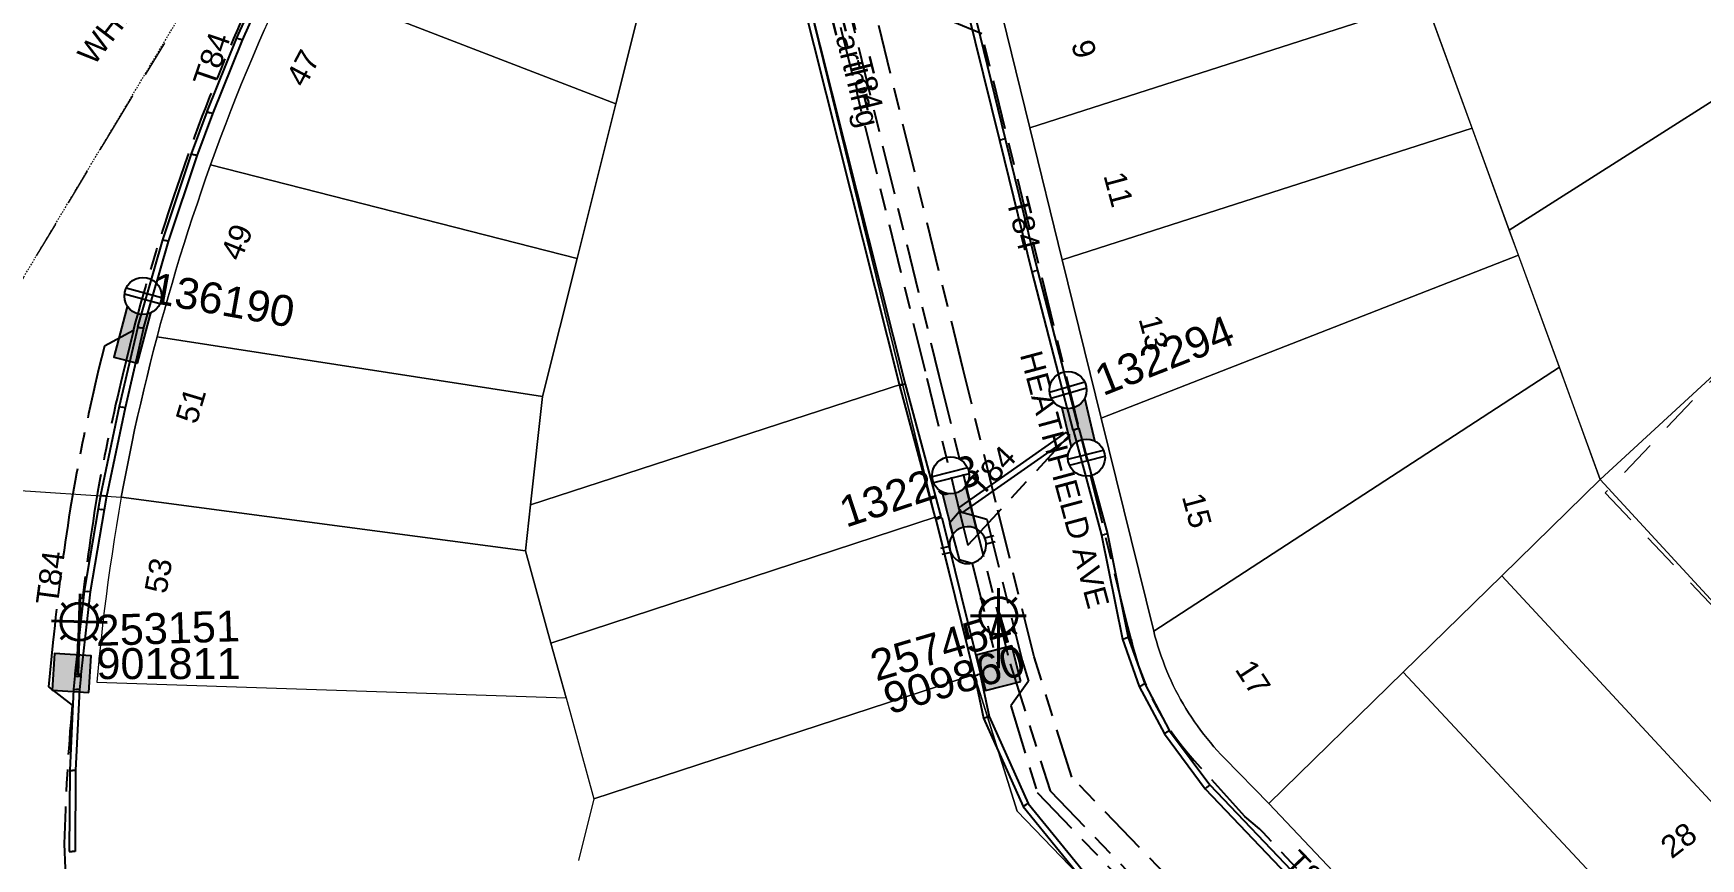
# Model space of a CAD drawing. Header units: metres. Extents: x 299140 to 300955, y 6226202 to 6227439.
# Drawn here: x 299647.8 to 299782.6, y 6226591.1 to 6226657.8 of the extents above; entities that cross this region are included whole.
import ezdxf
from ezdxf.enums import TextEntityAlignment as Align

# ---------------------------------------------------------------- set-up
doc = ezdxf.new("R2010")
doc.units = ezdxf.units.M
for name, pattern in [('Cable Exist UG', [8.2, 4, -1.2, 1.8, -1.2]), ('Dash', [5, 3, -2]), ('HIDDEN', [0.375, 0.25, -0.125]), ('HIDDEN2', [0.1875, 0.125, -0.0625])]:
    doc.linetypes.add(name, pattern=pattern)
doc.layers.get('0').update_dxf_attribs({"color": 6})
for name, color, linetype, lineweight in [('Cadastre Developer_SP_EXT', 9, 'Continuous', 5), ('Cadastre Easements_SP_EXT', 9, 'Continuous', 5), ('Cadastre Land Parcels_SP_EXT', 9, 'Continuous', 5), ('Cadastre Other Property_SP_EXT', 9, 'HIDDEN', 5), ('Cadastre Roads_SP_EXT', 9, 'Continuous', 5)]:
    doc.layers.add(name, color=color, linetype=linetype, lineweight=lineweight)
for name, color, linetype in [('Duct_SP_EXT', 7, 'Continuous'), ('Equip_LV_EXT', 7, 'Continuous'), ('Equip_SP_SL_EXT', 7, 'Continuous'), ('Mains_HV_EXT', 7, 'Continuous'), ('Mains_LV_EXT', 7, 'Continuous'), ('Mains_LV_SL_EXT', 7, 'Continuous'), ('SupportsUG_SP_LV_EXT', 7, 'Continuous'), ('SupportsUG_SP_LV_SL_EXT', 7, 'Continuous')]:
    doc.layers.add(name, color=color, linetype=linetype)
doc.styles.add('COLUMN_LABEL', font='arial.ttf')
doc.styles.add('iecARIAL', font='arial.ttf', dxfattribs={"height": 2})
doc.styles.add('POLE_LABEL', font='arial.ttf')
doc.styles.get("Standard").update_dxf_attribs({"font": 'arial.ttf'})

# ---------------------------------------------------------------- blocks, each defined once
blk = doc.blocks.new('COLUMN_EXT')
blk.add_hatch(color=256).paths.add_polyline_path([(-1.49, 1.48), (-1.49, -1.49), (1.48, -1.49), (1.48, 1.48)])
blk.add_lwpolyline([(-1.49, -1.49), (1.48, -1.49), (1.48, 1.48), (-1.49, 1.48)], close=True)
for tag, height, style, flags, p in [('ASSET_NUM', 2.5, 'COLUMN_LABEL', 8, (2, 2)), ('STRUCTURE_PLANT_NUMBER', 0.2, 'POLE_LABEL', 9, (1.81, 0.03)), ('STREET_CODE', 0.2, 'COLUMN_LABEL', 9, (1.81, -0.2))]:
    blk.add_attdef(tag, text='', height=height, dxfattribs=dict(style=style, flags=flags)).set_placement(p, align=Align.MIDDLE_LEFT)
at = {"flags": 9}
for tag, p in [('COLUMN_TYPE', (1.81, -0.4)), ('OWNED_BY', (1.81, -0.6)), ('STATE', (1.81, -0.8)), ('USAGE', (1.81, -1)), ('LEGEND', (1.81, -1.2)), ('LOCATION', (1.81, -1.4)), ('STREETNAME', (1.81, -1.6)), ('SUBURB', (1.81, -1.8)), ('NOTES', (1.81, -2))]:
    blk.add_attdef(tag, text='', height=0.2, dxfattribs=at).set_placement(p, align=Align.MIDDLE_LEFT)
at = {"flags": 1}
blk.add_attdef('Z', (1.81, -2.35), '', height=0.2, dxfattribs=at)
blk = doc.blocks.new('PILLAR_EXT')
blk.add_hatch(color=256).paths.add_polyline_path([(-2.475, 0.99), (-2.475, -0.99), (2.475, -0.99), (2.475, 0.99)])
blk.add_lwpolyline([(-2.475, -0.99), (2.475, -0.99), (2.475, 0.99), (-2.475, 0.99)], close=True)
at = {"style": 'iecARIAL', "flags": 8}
blk.add_attdef('ASSET_NUM', (1.5, 3.5), '', height=2.5, dxfattribs=at)
for tag, p, flags in [('OWNED_BY', (0, -0.2), 9), ('STATE', (0, -0.4), 9), ('SUPPORT_TYPE', (0, -0.6), 9), ('USAGE', (0, -0.8), 9), ('LEGEND', (0, -1), 9), ('LOCATION', (0, -1.2), 9), ('NOTES', (0, -1.4), 9), ('STREETNAME', (0, -1.8), 9), ('SUBURB', (0, -2), 1), ('PARENT', (0, -1.6), 9)]:
    blk.add_attdef(tag, p, '', height=0.2, dxfattribs=dict(flags=flags))
blk = doc.blocks.new('SL_LANTERN_EXT')
at = {"lineweight": 40}
for p, q in [((-1.46, 5.68), (-1.06, 5.28)), ((0, 1.97), (0, 6.47)), ((1.46, 5.68), (1.06, 5.28)), ((-2.25, 4.22), (2.25, 4.22)), ((-1.46, 2.76), (-1.06, 3.16)), ((0, 0), (0, 2.72)), ((1.46, 2.76), (1.06, 3.16))]:
    blk.add_line(p, q, dxfattribs=at)
blk.add_circle((0, 4.22), 1.5, dxfattribs=at)
at = {"style": 'iecARIAL', "flags": 8}
blk.add_attdef('ASSET_NUM', (1.5, 1.5), '', height=2.5, dxfattribs=at)
for tag, p, height, flags in [('CONSTRUCTED_VOLTAGE', (0.98, -0.65), 0.2, 9), ('CONTROL_TYPE', (0.98, -0.85), 0.2, 9), ('LANTERN_PURPOSE', (0.98, -1.05), 0.2, 9), ('LANTERN_TYPE', (0.98, -1.25), 0.2, 9), ('NO_PHASES', (0.98, -1.45), 0.2, 9), ('LNUMBER', (2.18, -3.25), 2.5, 8), ('OPERATING_VOLTAGE', (0.98, -1.65), 0.2, 9), ('ORIENTATION', (0.98, -1.85), 0.2, 9), ('OWNED_BY', (0.98, -2.05), 0.2, 9), ('STATE', (0.98, -2.25), 0.2, 9), ('USAGE', (0.98, -2.45), 0.2, 9), ('CEXIST', (0.98, -2.65), 0.2, 9), ('CNEW', (0.98, -2.85), 0.2, 9), ('CNUMBER', (0.98, -3.05), 0.2, 9), ('CREMOVE', (0.98, -3.25), 0.2, 9), ('CREPLACE', (0.98, -3.45), 0.2, 9), ('LKINGHEIGHT', (0.98, -3.65), 0.2, 9), ('LBRACKET', (0.98, -3.85), 0.2, 9), ('LBRACKETVOCAB', (0.98, -4.05), 0.2, 9), ('LCATEGORY', (0.98, -4.25), 0.2, 9), ('LCHARGE1', (0.98, -4.45), 0.2, 9), ('LCHARGE1PERCENT', (0.98, -4.65), 0.2, 9), ('LCHARGE2', (0.98, -4.85), 0.2, 9), ('LCHARGE2PERCENT', (0.98, -5.05), 0.2, 9), ('LCHARGE3', (0.98, -5.25), 0.2, 9), ('LCHARGE3PERCENT', (0.98, -5.45), 0.2, 9), ('LEXIST', (0.98, -5.65), 0.2, 9), ('LLAMP', (0.98, -5.85), 0.2, 9), ('LLAMPVOCAB', (0.98, -6.05), 0.2, 9), ('LMAST', (0.98, -6.25), 0.2, 9), ('LMASTVOCAB', (0.98, -6.45), 0.2, 9), ('LNEW', (0.98, -6.65), 0.2, 9), ('LANTNUMBER', (0.98, -6.85), 0.2, 9), ('LOUTREACH', (0.98, -7.25), 0.2, 9), ('LOUTREACHVOCAB', (0.98, -7.45), 0.2, 9), ('LRATECODE', (0.98, -7.65), 0.2, 9), ('LREMOVE', (0.98, -7.85), 0.2, 9), ('LREPLACE', (0.98, -8.05), 0.2, 9), ('LTYPE', (0.98, -8.25), 0.2, 9), ('STREETNAME', (0.98, -9.25), 0.2, 9), ('SUBURB', (0.98, -9.45), 0.2, 1), ('LTYPEVOCAB', (0.98, -8.45), 0.2, 9), ('LEGEND', (0.98, -8.65), 0.2, 9), ('LOCATION', (0.98, -8.85), 0.2, 9), ('NOTES', (0.98, -9.05), 0.2, 9)]:
    blk.add_attdef(tag, p, '', height=height, dxfattribs=dict(flags=flags))
blk = doc.blocks.new('LV_UG_LINKS_CLOSED_EXT')
blk.add_wipeout([(-1.06, 1.06), (-1.18, 0.92), (-1.29, 0.76), (-1.37, 0.59), (-1.43, 0.42), (-1.48, 0.23), (-1.49, 0.05), (-1.49, -0.14), (-1.46, -0.33), (-1.41, -0.51), (-1.33, -0.68), (-1.24, -0.84), (-1.12, -0.99), (-0.99, -1.12), (-0.84, -1.24), (-0.68, -1.33), (-0.51, -1.41), (-0.33, -1.46), (-0.14, -1.49), (0.05, -1.49), (0.23, -1.48), (0.42, -1.43), (0.59, -1.37), (0.76, -1.29), (0.92, -1.18), (1.06, -1.06), (1.18, -0.92), (1.29, -0.76), (1.37, -0.59), (1.43, -0.42), (1.48, -0.23), (1.49, -0.05), (1.49, 0.14), (1.46, 0.33), (1.41, 0.51), (1.33, 0.68), (1.24, 0.84), (1.12, 0.99), (0.99, 1.12), (0.84, 1.24), (0.68, 1.33), (0.51, 1.41), (0.33, 1.46), (0.14, 1.49), (-0.05, 1.49), (-0.23, 1.48), (-0.42, 1.43), (-0.59, 1.37), (-0.76, 1.29), (-0.92, 1.18)])
for p, q in [((-0.25, -1.48), (-0.25, 1.48)), ((0.25, -1.48), (0.25, 1.48))]:
    blk.add_line(p, q)
blk.add_circle((0, 0), 1.5)
at = {"flags": 9}
for tag, p in [('ACTUAL_STATUS', (0, 0)), ('CONSTRUCTED_VOLTAGE', (0, -0.2)), ('OPERATING_VOLTAGE', (0, -0.6)), ('ORIENTATION', (0, -0.8)), ('STATE', (0, -1)), ('SWITCH_TYPE', (0, -1.2)), ('NO_PHASES', (0, -0.4)), ('USAGE', (0, -1.4)), ('NOTES', (0, -1.6))]:
    blk.add_attdef(tag, text='', height=0.2, dxfattribs=at).set_placement(p, align=Align.MIDDLE_LEFT)
at = {"flags": 1}
blk.add_attdef('Z', (0, 0), '', height=0.2, dxfattribs=at)
blk = doc.blocks.new('LV_UG_LINKS_OPEN_EXT')
for p, q in [((-0.25, 1.47), (-0.25, 2.22)), ((0.25, 1.47), (0.25, 2.22)), ((-0.25, -1.47), (-0.25, -2.22)), ((0.25, -1.47), (0.25, -2.22))]:
    blk.add_line(p, q)
at = {"flags": 9}
for tag, p in [('ACTUAL_STATUS', (0, 0)), ('CONSTRUCTED_VOLTAGE', (0, -0.2)), ('OPERATING_VOLTAGE', (0, -0.6)), ('ORIENTATION', (0, -0.8)), ('STATE', (0, -1)), ('SWITCH_TYPE', (0, -1.2)), ('NO_PHASES', (0, -0.4)), ('USAGE', (0, -1.4)), ('NOTES', (0, -1.6))]:
    blk.add_attdef(tag, text='', height=0.2, dxfattribs=at).set_placement(p, align=Align.MIDDLE_LEFT)
at = {"flags": 1}
blk.add_attdef('Z', (0, 0), '', height=0.2, dxfattribs=at)
blk.add_wipeout([(-0.25, 1.47), (-0.43, 1.43), (-0.61, 1.36), (-0.77, 1.28), (-0.93, 1.17), (-1.07, 1.05), (-1.19, 0.9), (-1.29, 0.75), (-1.38, 0.58), (-1.44, 0.4), (-1.48, 0.22), (-1.49, 0.03), (-1.49, -0.16), (-1.45, -0.34), (-1.4, -0.52), (-1.32, -0.69), (-1.23, -0.85), (-1.11, -1), (-0.98, -1.13), (-0.83, -1.24), (-0.66, -1.34), (-0.49, -1.41), (-0.31, -1.46), (-0.13, -1.49), (0.06, -1.49), (0.25, -1.47), (0.43, -1.43), (0.61, -1.36), (0.77, -1.28), (0.93, -1.17), (1.07, -1.05), (1.19, -0.9), (1.29, -0.75), (1.38, -0.58), (1.44, -0.4), (1.48, -0.22), (1.49, -0.03), (1.49, 0.16), (1.45, 0.34), (1.4, 0.52), (1.32, 0.69), (1.23, 0.85), (1.11, 1), (0.98, 1.13), (0.83, 1.24), (0.66, 1.34), (0.49, 1.41), (0.31, 1.46), (0.13, 1.49), (-0.06, 1.49)])
blk.add_lwpolyline([(0, -1.49, 1), (0, 1.49, 1)], format="xyb", close=True)

msp = doc.modelspace()

# ---------------------------------------------------------------- linework, layer by layer
at = {"layer": 'Cadastre Developer_SP_EXT', "linetype": 'Dash'}
msp.add_lwpolyline([(299806.61, 6226609.04), (299785.35, 6226631.78), (299774.87, 6226620.68), (299795.77, 6226598.68), (299804.92, 6226607.41), (299806.61, 6226609.04)], close=True, dxfattribs=at)
at = {"layer": 'Cadastre Land Parcels_SP_EXT', "linetype": 'Continuous'}
for points in [[(299698.26, 6226665.44), (299676.72, 6226677.87), (299676.15, 6226676.93), (299675.59, 6226675.98), (299675.04, 6226675.03), (299674.49, 6226674.07), (299673.95, 6226673.11), (299673.42, 6226672.15), (299672.89, 6226671.18), (299672.37, 6226670.21), (299671.85, 6226669.24), (299671.34, 6226668.26), (299670.84, 6226667.28), (299670.35, 6226666.3), (299669.86, 6226665.32), (299669.37, 6226664.33), (299668.89, 6226663.34), (299668.42, 6226662.34), (299694.91, 6226652.12), (299698.26, 6226665.44)], [(299760.35, 6226660.42), (299757.11, 6226669.28), (299756.58, 6226670.68), (299725.75, 6226660.84), (299728.37, 6226650.18), (299760.35, 6226660.42)], [(299718.07, 6226629.5), (299708.45, 6226668.69), (299698.26, 6226665.44), (299694.91, 6226652.12), (299691.78, 6226639.62), (299688.98, 6226628.46), (299688, 6226619.73), (299718.07, 6226629.5)], [(299796.02, 6226660.27), (299795.58, 6226660.78), (299795.15, 6226661.3), (299794.73, 6226661.82), (299794.31, 6226662.35), (299793.9, 6226662.88), (299793.5, 6226663.41), (299793.1, 6226663.95), (299792.71, 6226664.5), (299792.32, 6226665.05), (299791.95, 6226665.6), (299791.57, 6226666.16), (299791.21, 6226666.72), (299790.85, 6226667.28), (299790.49, 6226667.85), (299790.15, 6226668.42), (299760.84, 6226659.07), (299767.11, 6226641.92), (299796.02, 6226660.27)], [(299694.91, 6226652.12), (299668.42, 6226662.34), (299667.93, 6226661.28), (299667.44, 6226660.22), (299666.96, 6226659.15), (299666.48, 6226658.07), (299666.02, 6226657), (299665.56, 6226655.92), (299665.11, 6226654.84), (299664.66, 6226653.76), (299664.23, 6226652.67), (299663.8, 6226651.58), (299663.38, 6226650.49), (299662.96, 6226649.39), (299662.56, 6226648.29), (299662.16, 6226647.19), (299691.78, 6226639.62), (299694.91, 6226652.12)], [(299764.1, 6226650.15), (299760.84, 6226659.07), (299760.35, 6226660.42), (299728.37, 6226650.18), (299730.99, 6226639.52), (299764.1, 6226650.15)], [(299767.85, 6226639.89), (299767.11, 6226641.92), (299764.1, 6226650.15), (299730.99, 6226639.52), (299734.13, 6226626.73), (299767.85, 6226639.89)], [(299691.78, 6226639.62), (299662.16, 6226647.19), (299661.78, 6226646.13), (299661.42, 6226645.08), (299661.06, 6226644.01), (299660.7, 6226642.95), (299660.35, 6226641.89), (299660.01, 6226640.82), (299659.68, 6226639.75), (299659.36, 6226638.68), (299659.04, 6226637.6), (299658.73, 6226636.53), (299658.42, 6226635.45), (299658.12, 6226634.37), (299657.83, 6226633.29), (299688.98, 6226628.46), (299691.78, 6226639.62)], [(299771.16, 6226630.83), (299767.85, 6226639.89), (299734.13, 6226626.73), (299738.38, 6226609.53), (299771.16, 6226630.83)], [(299688, 6226619.73), (299688.98, 6226628.46), (299657.83, 6226633.29), (299657.55, 6226632.22), (299657.28, 6226631.15), (299657.02, 6226630.08), (299656.76, 6226629), (299656.51, 6226627.93), (299656.26, 6226626.85), (299656.02, 6226625.77), (299655.79, 6226624.69), (299655.57, 6226623.61), (299655.35, 6226622.53), (299655.14, 6226621.44), (299654.94, 6226620.35), (299687.6, 6226616.01), (299688, 6226619.73)], [(299804.3, 6226606.84), (299804.79, 6226607.31), (299806.61, 6226609.04), (299785.35, 6226631.78), (299774.47, 6226621.78), (299795.77, 6226598.68), (299804.3, 6226606.84)], [(299758.54, 6226606.21), (299766.5, 6226613.99), (299774.47, 6226621.78), (299771.16, 6226630.83), (299738.38, 6226609.53), (299738.48, 6226609.12), (299738.6, 6226608.71), (299738.72, 6226608.3), (299738.85, 6226607.9), (299738.98, 6226607.49), (299739.13, 6226607.09), (299739.28, 6226606.7), (299739.44, 6226606.3), (299739.61, 6226605.91), (299739.78, 6226605.52), (299739.96, 6226605.14), (299740.15, 6226604.76), (299740.35, 6226604.38), (299740.55, 6226604.01), (299740.76, 6226603.64), (299740.98, 6226603.27), (299741.2, 6226602.91), (299741.43, 6226602.56), (299741.67, 6226602.2), (299741.92, 6226601.86), (299742.17, 6226601.51), (299742.42, 6226601.18), (299742.69, 6226600.84), (299742.96, 6226600.52), (299743.23, 6226600.19), (299743.51, 6226599.88), (299743.8, 6226599.56), (299744.1, 6226599.26), (299747.68, 6226595.59), (299758.54, 6226606.21)], [(299720.72, 6226618.72), (299718.07, 6226629.5), (299688, 6226619.73), (299687.6, 6226616.01), (299689.66, 6226608.55), (299720.72, 6226618.72)], [(299795.77, 6226598.68), (299774.47, 6226621.78), (299766.5, 6226613.99), (299787.8, 6226591.05), (299795.77, 6226598.68)], [(299689.66, 6226608.55), (299687.6, 6226616.01), (299654.94, 6226620.35), (299654.74, 6226619.21), (299654.55, 6226618.06), (299654.37, 6226616.92), (299654.19, 6226615.77), (299654.02, 6226614.62), (299653.86, 6226613.47), (299653.71, 6226612.32), (299653.56, 6226611.16), (299653.43, 6226610.01), (299653.3, 6226608.86), (299653.17, 6226607.7), (299653.06, 6226606.55), (299652.95, 6226605.39), (299690.88, 6226604.13), (299689.66, 6226608.55)], [(299723.86, 6226606.03), (299720.72, 6226618.72), (299689.66, 6226608.55), (299690.88, 6226604.13), (299693.13, 6226595.97), (299723.86, 6226606.03)], [(299787.8, 6226591.05), (299766.5, 6226613.99), (299758.54, 6226606.21), (299779.83, 6226583.42), (299787.8, 6226591.05)], [(299779.83, 6226583.42), (299758.54, 6226606.21), (299747.68, 6226595.59), (299765.65, 6226576.63), (299772.16, 6226576.08), (299779.83, 6226583.42)]]:
    msp.add_lwpolyline(points, close=True, dxfattribs=at)
for points in [[(299796.02, 6226660.27), (299767.11, 6226641.92), (299774.47, 6226621.78), (299785.35, 6226631.78)], [(299754.88, 6226566.42), (299727.34, 6226594.97), (299723.86, 6226606.03), (299693.13, 6226595.97), (299691.9, 6226591)]]:
    msp.add_lwpolyline(points, dxfattribs=at)
at = {"layer": 'Cadastre Other Property_SP_EXT', "linetype": 'HIDDEN2'}
msp.add_lwpolyline([(299782.55, 6226858.37), (299764.63, 6226858.08), (299732.53, 6226806.37), (299665.03, 6226845.98), (299646.83, 6226815.4), (299711.12, 6226773.93), (299611.36, 6226607.71), (299627.42, 6226605.3), (299710.82, 6226744.7), (299746.73, 6226798.54), (299745.67, 6226799.15), (299782.55, 6226858.37)], close=True, dxfattribs=at)
at = {"layer": 'Cadastre Roads_SP_EXT', "linetype": 'Continuous'}
for points in [[(299708.45, 6226668.69), (299718.07, 6226629.5), (299720.72, 6226618.72), (299723.86, 6226606.03), (299727.34, 6226594.97), (299754.88, 6226566.42)], [(299765.65, 6226576.63), (299747.68, 6226595.59), (299744.1, 6226599.26), (299743.8, 6226599.56), (299743.51, 6226599.88), (299743.23, 6226600.19), (299742.96, 6226600.52), (299742.69, 6226600.84), (299742.42, 6226601.18), (299742.17, 6226601.51), (299741.92, 6226601.86), (299741.67, 6226602.2), (299741.43, 6226602.56), (299741.2, 6226602.91), (299740.98, 6226603.27), (299740.76, 6226603.64), (299740.55, 6226604.01), (299740.35, 6226604.38), (299740.15, 6226604.76), (299739.96, 6226605.14), (299739.78, 6226605.52), (299739.61, 6226605.91), (299739.44, 6226606.3), (299739.28, 6226606.7), (299739.13, 6226607.09), (299738.98, 6226607.49), (299738.85, 6226607.9), (299738.72, 6226608.3), (299738.6, 6226608.71), (299738.48, 6226609.12), (299738.38, 6226609.53), (299734.13, 6226626.73), (299730.99, 6226639.52), (299728.37, 6226650.18), (299725.75, 6226660.84)], [(299619.02, 6226622.72), (299654.94, 6226620.35), (299655.14, 6226621.44), (299655.14, 6226621.44), (299655.35, 6226622.53), (299655.57, 6226623.61), (299655.79, 6226624.69), (299656.02, 6226625.77), (299656.26, 6226626.85), (299656.51, 6226627.93), (299656.76, 6226629), (299657.02, 6226630.08), (299657.28, 6226631.15), (299657.55, 6226632.22), (299657.83, 6226633.29), (299658.12, 6226634.37), (299658.42, 6226635.45), (299658.73, 6226636.53), (299659.04, 6226637.6), (299659.36, 6226638.68), (299659.68, 6226639.75), (299660.01, 6226640.82), (299660.35, 6226641.89), (299660.7, 6226642.95), (299661.06, 6226644.01), (299661.42, 6226645.08), (299661.78, 6226646.13), (299662.16, 6226647.19), (299662.56, 6226648.29), (299662.96, 6226649.39), (299663.38, 6226650.49), (299663.8, 6226651.58), (299664.23, 6226652.67), (299664.66, 6226653.76), (299665.11, 6226654.84), (299665.56, 6226655.92), (299666.02, 6226657), (299666.48, 6226658.07)]]:
    msp.add_lwpolyline(points, dxfattribs=at)
at = {"layer": 'Duct_SP_EXT'}
for p, q in [((299709.11, 6226663.96), (299717.84, 6226629.36)), ((299709.58, 6226664.06), (299718.3, 6226629.48)), ((299664.29, 6226657.44), (299666.91, 6226663.3)), ((299664.73, 6226657.25), (299667.35, 6226663.1)), ((299723.28, 6226659.84), (299725.9, 6226649.18)), ((299723.75, 6226659.96), (299726.37, 6226649.29)), ((299661.89, 6226651.48), (299664.29, 6226657.44)), ((299662.34, 6226651.3), (299664.73, 6226657.25)), ((299664.29, 6226657.44), (299664.51, 6226657.34)), ((299664.73, 6226657.25), (299664.51, 6226657.34)), ((299660.62, 6226648.07), (299661.89, 6226651.47)), ((299661.07, 6226647.91), (299662.34, 6226651.31)), ((299661.89, 6226651.47), (299661.89, 6226651.48)), ((299661.89, 6226651.48), (299662.12, 6226651.39)), ((299661.89, 6226651.47), (299662.12, 6226651.39)), ((299662.34, 6226651.31), (299662.12, 6226651.39)), ((299662.34, 6226651.3), (299662.12, 6226651.39)), ((299662.34, 6226651.31), (299662.34, 6226651.3)), ((299725.9, 6226649.18), (299726.14, 6226649.23)), ((299725.9, 6226649.18), (299728.52, 6226638.53)), ((299726.37, 6226649.29), (299726.14, 6226649.23)), ((299726.37, 6226649.29), (299728.99, 6226638.65)), ((299658.29, 6226641.13), (299660.62, 6226648.07)), ((299658.75, 6226640.99), (299661.07, 6226647.91)), ((299660.62, 6226648.07), (299660.62, 6226648.07)), ((299660.62, 6226648.07), (299660.85, 6226647.99)), ((299660.62, 6226648.07), (299660.85, 6226647.99)), ((299661.07, 6226647.91), (299660.85, 6226647.99)), ((299661.07, 6226647.91), (299660.85, 6226647.99)), ((299661.07, 6226647.91), (299661.07, 6226647.91)), ((299658.29, 6226641.13), (299658.52, 6226641.06)), ((299658.75, 6226640.99), (299658.52, 6226641.06)), ((299728.52, 6226638.53), (299728.75, 6226638.59)), ((299728.99, 6226638.65), (299728.75, 6226638.59)), ((299656.74, 6226633.98), (299655.25, 6226627.57)), ((299656.74, 6226633.98), (299656.5, 6226634.03)), ((299656.73, 6226633.97), (299656.5, 6226634.03)), ((299717.84, 6226629.36), (299718.07, 6226629.42)), ((299717.84, 6226629.36), (299718.07, 6226629.42)), ((299717.84, 6226629.36), (299717.84, 6226629.36)), ((299718.3, 6226629.48), (299718.07, 6226629.42)), ((299718.3, 6226629.48), (299718.07, 6226629.42)), ((299718.3, 6226629.48), (299718.3, 6226629.48)), ((299654.78, 6226627.67), (299653.27, 6226620.5)), ((299655.25, 6226627.57), (299653.74, 6226620.4)), ((299654.78, 6226627.67), (299655.02, 6226627.62)), ((299655.25, 6226627.57), (299655.02, 6226627.62)), ((299653.08, 6226619.39), (299651.95, 6226612.75)), ((299653.55, 6226619.31), (299652.42, 6226612.69)), ((299653.27, 6226620.49), (299653.08, 6226619.4)), ((299653.08, 6226619.4), (299653.08, 6226619.39)), ((299653.08, 6226619.4), (299653.31, 6226619.35)), ((299653.08, 6226619.39), (299653.31, 6226619.35)), ((299653.27, 6226620.5), (299653.5, 6226620.45)), ((299653.27, 6226620.49), (299653.5, 6226620.45)), ((299653.55, 6226619.31), (299653.31, 6226619.35)), ((299653.55, 6226619.31), (299653.31, 6226619.35)), ((299653.74, 6226620.4), (299653.5, 6226620.45)), ((299653.74, 6226620.41), (299653.5, 6226620.45)), ((299653.74, 6226620.41), (299653.55, 6226619.31)), ((299653.55, 6226619.31), (299653.55, 6226619.31)), ((299722.59, 6226619.49), (299722.73, 6226619.29)), ((299734.16, 6226617.28), (299734.39, 6226617.33)), ((299734.16, 6226617.28), (299735.85, 6226608.87)), ((299734.63, 6226617.39), (299734.39, 6226617.33)), ((299734.63, 6226617.39), (299736.32, 6226609)), ((299651.95, 6226612.75), (299651.19, 6226606.06)), ((299652.42, 6226612.69), (299651.67, 6226606.01)), ((299651.95, 6226612.75), (299652.18, 6226612.72)), ((299652.42, 6226612.69), (299652.18, 6226612.72)), ((299735.85, 6226608.87), (299736.08, 6226608.94)), ((299735.85, 6226608.87), (299737.21, 6226605.06)), ((299736.32, 6226609), (299736.08, 6226608.94)), ((299736.32, 6226609), (299737.65, 6226605.26)), ((299651.18, 6226605.9), (299651.08, 6226604.83)), ((299651.19, 6226606.06), (299651.18, 6226605.89)), ((299651.18, 6226605.9), (299651.42, 6226605.87)), ((299651.18, 6226605.89), (299651.42, 6226605.87)), ((299651.19, 6226606.06), (299651.19, 6226606.06)), ((299651.19, 6226606.06), (299651.43, 6226606.03)), ((299651.19, 6226606.06), (299651.43, 6226606.03)), ((299651.66, 6226605.85), (299651.42, 6226605.87)), ((299651.66, 6226605.86), (299651.42, 6226605.87)), ((299651.67, 6226606.01), (299651.43, 6226606.03)), ((299651.67, 6226606.01), (299651.43, 6226606.03)), ((299651.66, 6226605.85), (299651.56, 6226604.79)), ((299651.67, 6226606.01), (299651.66, 6226605.86)), ((299651.67, 6226606.01), (299651.67, 6226606.01)), ((299723.89, 6226605.94), (299724.13, 6226605.99)), ((299723.89, 6226605.94), (299724.62, 6226602.49)), ((299723.9, 6226605.92), (299724.14, 6226605.98)), ((299724.36, 6226606.04), (299724.13, 6226605.99)), ((299724.37, 6226606.04), (299724.14, 6226605.98)), ((299724.36, 6226606.04), (299725.08, 6226602.64)), ((299651.08, 6226604.83), (299650.77, 6226598.27)), ((299651.08, 6226604.83), (299651.08, 6226604.83)), ((299651.08, 6226604.83), (299651.32, 6226604.81)), ((299651.08, 6226604.83), (299651.32, 6226604.81)), ((299651.56, 6226604.8), (299651.25, 6226598.26)), ((299651.56, 6226604.79), (299651.32, 6226604.81)), ((299651.56, 6226604.8), (299651.32, 6226604.81)), ((299651.56, 6226604.79), (299651.56, 6226604.8)), ((299737.21, 6226605.06), (299737.43, 6226605.16)), ((299737.21, 6226605.06), (299739.24, 6226601.22)), ((299737.65, 6226605.26), (299737.43, 6226605.16)), ((299737.65, 6226605.26), (299739.65, 6226601.47)), ((299724.62, 6226602.49), (299724.85, 6226602.56)), ((299724.62, 6226602.49), (299727.83, 6226595.35)), ((299725.08, 6226602.64), (299724.85, 6226602.56)), ((299725.08, 6226602.64), (299728.24, 6226595.61)), ((299739.24, 6226601.22), (299739.45, 6226601.35)), ((299739.24, 6226601.22), (299742.54, 6226596.79)), ((299739.65, 6226601.47), (299739.45, 6226601.35)), ((299739.65, 6226601.47), (299742.91, 6226597.1)), ((299650.77, 6226598.27), (299650.72, 6226591.72)), ((299650.77, 6226598.27), (299651.01, 6226598.27)), ((299651.25, 6226598.26), (299651.01, 6226598.27)), ((299651.25, 6226598.26), (299651.2, 6226591.72)), ((299742.54, 6226596.79), (299742.72, 6226596.95)), ((299742.54, 6226596.79), (299749.7, 6226589.28)), ((299742.91, 6226597.1), (299742.72, 6226596.95)), ((299742.91, 6226597.1), (299750.05, 6226589.62)), ((299727.83, 6226595.35), (299728.04, 6226595.48)), ((299727.83, 6226595.35), (299733.69, 6226588.14)), ((299728.24, 6226595.61), (299728.04, 6226595.48)), ((299728.24, 6226595.61), (299734.05, 6226588.46)), ((299650.72, 6226591.72), (299650.96, 6226591.72)), ((299651.2, 6226591.72), (299650.96, 6226591.72))]:
    msp.add_line(p, q, dxfattribs=at)
at = {"layer": 'Mains_LV_EXT', "linetype": 'Cable Exist UG'}
msp.add_lwpolyline([(299655.92, 6226633.8), (299653.58, 6226632.55), (299653.58, 6226632.55), (299653.11, 6226630.65), (299653.11, 6226630.65, 0.014088), (299651.1, 6226621.07), (299651.1, 6226621.07), (299650.82, 6226619.41), (299650.82, 6226619.41, 0.01567), (299649.42, 6226608.61), (299649.42, 6226608.61), (299649.05, 6226605.01), (299650.97, 6226603.54), (299650.97, 6226603.54, 0.016308), (299650.33, 6226592.35), (299650.33, 6226592.35), (299650.88, 6226579.16)], format="xyb", dxfattribs=at)
at = {"layer": 'Mains_LV_SL_EXT', "linetype": 'Cable Exist UG'}
msp.add_lwpolyline([(299655.92, 6226633.8), (299655.04, 6226630.18), (299655.04, 6226630.18, 0.014087), (299653.02, 6226620.71), (299653.02, 6226620.71), (299652.76, 6226619.07), (299652.76, 6226619.07, 0.015657), (299651.41, 6226608.4), (299651.41, 6226608.4), (299651.44, 6226606.07)], format="xyb", dxfattribs=at)

# ---------------------------------------------------------------- block references
at = {"layer": 'Equip_SP_SL_EXT'}
ref = msp.add_blockref('SL_LANTERN_EXT', (299651.44, 6226606.07), dxfattribs=dict(at, rotation=358.4925644982862))
ref.add_attrib('ASSET_NUM', '253151', dxfattribs={"layer": '0', "height": 2.5, "rotation": 1.94, "style": 'iecARIAL'}).set_placement((299652.94, 6226607.57), align=Align.BOTTOM_LEFT)
ref = msp.add_blockref('SL_LANTERN_EXT', (299725.83, 6226606.53), dxfattribs=at)
ref.add_attrib('ASSET_NUM', '257454', dxfattribs={"layer": '0', "height": 2.5, "rotation": 16.4466, "style": 'iecARIAL'}).set_placement((299727.33, 6226608.03), align=Align.BOTTOM_RIGHT)
at = {"layer": 'SupportsUG_SP_LV_EXT'}
ref = msp.add_blockref('PILLAR_EXT', (299655.92, 6226633.8), dxfattribs=dict(at, rotation=75.1723603311361))
ref.add_attrib('ASSET_NUM', '136190', dxfattribs={"layer": '0', "height": 2.5, "rotation": 349.9084, "style": 'iecARIAL'}).set_placement((299657.42, 6226637.3), align=Align.MIDDLE_LEFT)
ref = msp.add_blockref('PILLAR_EXT', (299732.31, 6226626.15), dxfattribs=dict(at, rotation=283.3602183603999))
ref.add_attrib('ASSET_NUM', '132294', dxfattribs={"layer": '0', "height": 2.5, "rotation": 21.6018, "style": 'iecARIAL'}).set_placement((299733.81, 6226629.65), align=Align.MIDDLE_LEFT)
ref = msp.add_blockref('PILLAR_EXT', (299722.68, 6226619.19), dxfattribs=dict(at, rotation=104.0639529348705))
ref.add_attrib('ASSET_NUM', '132293', dxfattribs={"layer": '0', "height": 2.5, "rotation": 18.1917, "style": 'iecARIAL'}).set_placement((299724.18, 6226622.69), align=Align.MIDDLE_RIGHT)
at = {"layer": 'SupportsUG_SP_LV_SL_EXT'}
ref = msp.add_blockref('COLUMN_EXT', (299650.93, 6226606.15), dxfattribs=dict(at, rotation=86.59055029977807))
ref.add_attrib('ASSET_NUM', '901811', dxfattribs={"layer": '0', "height": 2.5, "rotation": 0, "style": 'COLUMN_LABEL'}).set_placement((299652.93, 6226606.9), align=Align.MIDDLE_LEFT)
ref = msp.add_blockref('COLUMN_EXT', (299725.83, 6226606.53), dxfattribs=dict(at, rotation=104.4664515713027))
ref.add_attrib('ASSET_NUM', '909860', dxfattribs={"layer": '0', "height": 2.5, "rotation": 16.4466, "style": 'COLUMN_LABEL'}).set_placement((299727.83, 6226607.28), align=Align.MIDDLE_RIGHT)

# ---------------------------------------------------------------- texts
at = {"layer": 'Cadastre Land Parcels_SP_EXT'}
for s, rotation, p in [('9', 285.0069, (299731.69, 6226656.98)), ('47', 61.9855, (299669.75, 6226653.35)), ('11', 285.0019, (299734.3, 6226646.33)), ('49', 68.0692, (299664.58, 6226639.32)), ('13', 285.0097, (299737.14, 6226634.75)), ('51', 73.3203, (299661.02, 6226626.16)), ('15', 285.1071, (299740.64, 6226620.39)), ('53', 79.4943, (299658.57, 6226612.47)), ('17', 303.0185, (299744.89, 6226606.44)), ('28', 37.3499, (299780.23, 6226591.08))]:
    msp.add_text(s, height=1.8, rotation=rotation, dxfattribs=at).set_placement(p)
at = {"layer": 'Cadastre Roads_SP_EXT'}
for s, rotation, p in [('WHEATLEY DR', 52.516, (299652.71, 6226655.11)), ('HEATHFIELD AVE', 285.0097, (299727.55, 6226631.86))]:
    msp.add_text(s, height=1.8, rotation=rotation, dxfattribs=at).set_placement(p)
at = {"layer": 'Mains_HV_EXT'}
msp.add_text('LV Earthing', height=1.8, rotation=284.0616, dxfattribs=at).set_placement((299711.33, 6226662.81))
at = {"layer": 'Mains_LV_EXT'}
for rotation, p in [(71.176, (299662.4, 6226653.38)), (284.0606, (299713.75, 6226655.59)), (284.0002, (299726.46, 6226644.31)), (82.4335, (299649.81, 6226611.57)), (314.1888, (299748.84, 6226590.73))]:
    msp.add_text('T84', height=1.8, rotation=rotation, dxfattribs=at).set_placement(p)

# ---------------------------------------------------------------- next in the draw order: block references
at = {"layer": 'Equip_LV_EXT'}
for name, p, rotation in [('LV_UG_LINKS_CLOSED_EXT', (299656.69, 6226636.59), 74.37234379793729), ('LV_UG_LINKS_CLOSED_EXT', (299731.45, 6226628.99), 286.4201316721126), ('LV_UG_LINKS_CLOSED_EXT', (299732.94, 6226623.53), 284.0606571482195), ('LV_UG_LINKS_CLOSED_EXT', (299721.96, 6226622.1), 104.0639529348705), ('LV_UG_LINKS_OPEN_EXT', (299723.35, 6226616.47), 103.6347723033168)]:
    msp.add_blockref(name, p, dxfattribs=dict(at, rotation=rotation))

# ---------------------------------------------------------------- next in the draw order: linework, layer by layer
at = {"layer": 'Cadastre Easements_SP_EXT', "linetype": 'Dash'}
msp.add_lwpolyline([(299782.55, 6226858.37), (299794.15, 6226877.01), (299840.39, 6226950.63), (299855.36, 6226988.19), (299835.66, 6226979.56), (299827.01, 6226957.55), (299786, 6226892.29), (299732.57, 6226806.76), (299665.03, 6226845.89), (299646.98, 6226815.56), (299646.83, 6226815.31), (299711.6, 6226773.72), (299611.68, 6226607.81), (299627.4, 6226605.33), (299627.51, 6226605.53), (299654.31, 6226650.18), (299661.03, 6226661.27), (299711.16, 6226744.55), (299746.79, 6226798.57), (299745.73, 6226799.18), (299782.55, 6226858.37)], close=True, dxfattribs=at)
at = {"layer": 'Duct_SP_EXT'}
for p, q in [((299656.27, 6226634.1), (299658.29, 6226641.13)), ((299656.73, 6226633.97), (299658.75, 6226640.99)), ((299728.52, 6226638.53), (299731.83, 6226625.75)), ((299728.99, 6226638.65), (299732.3, 6226625.87)), ((299656.27, 6226634.09), (299654.78, 6226627.67)), ((299656.27, 6226634.1), (299656.5, 6226634.03)), ((299656.27, 6226634.09), (299656.5, 6226634.03)), ((299717.84, 6226629.36), (299720.72, 6226618.65)), ((299718.3, 6226629.48), (299721.18, 6226618.78)), ((299731.31, 6226625.6), (299722.59, 6226619.49)), ((299731.59, 6226625.2), (299722.86, 6226619.09)), ((299731.31, 6226625.6), (299731.45, 6226625.4)), ((299731.59, 6226625.2), (299731.45, 6226625.4)), ((299731.83, 6226625.75), (299732.06, 6226625.81)), ((299731.86, 6226625.77), (299732.09, 6226625.84)), ((299731.86, 6226625.77), (299734.16, 6226617.28)), ((299732.3, 6226625.87), (299732.06, 6226625.81)), ((299732.33, 6226625.9), (299732.09, 6226625.84)), ((299732.33, 6226625.9), (299734.63, 6226617.39)), ((299722.86, 6226619.09), (299722.73, 6226619.29)), ((299720.72, 6226618.65), (299720.95, 6226618.72)), ((299720.77, 6226618.57), (299721, 6226618.63)), ((299720.77, 6226618.57), (299723.9, 6226605.92)), ((299721.18, 6226618.78), (299720.95, 6226618.72)), ((299721.24, 6226618.69), (299721, 6226618.63)), ((299721.24, 6226618.69), (299724.37, 6226606.04))]:
    msp.add_line(p, q, dxfattribs=at)
at = {"layer": 'Mains_HV_EXT', "linetype": 'Cable Exist UG'}
for points in [[(299706.61, 6226666.03), (299706.99, 6226664.25), (299712.3, 6226665.49), (299712.55, 6226664.65), (299712.55, 6226664.65), (299721.02, 6226630.18), (299723.65, 6226619.43), (299726.78, 6226606.87), (299730, 6226596.62), (299757.94, 6226567.62), (299757.88, 6226563.57), (299757.86, 6226561.94), (299757.86, 6226561.94), (299757.82, 6226558.72), (299750.57, 6226551.72), (299744.26, 6226545.62), (299740.03, 6226541.25), (299735.42, 6226536.14), (299730.14, 6226529.88), (299726.75, 6226525.47), (299720.93, 6226517.48), (299728.43, 6226511.59), (299721.53, 6226500.68), (299720.34, 6226498.43)], [(299759.97, 6226568.41), (299731.75, 6226597.73), (299728.71, 6226607.44), (299725.62, 6226619.9), (299722.98, 6226630.66), (299714.5, 6226665.14)]]:
    msp.add_lwpolyline(points, dxfattribs=at)
at = {"layer": 'Mains_LV_EXT', "linetype": 'Cable Exist UG'}
for points in [[(299732.28, 6226626.21), (299724.48, 6226657.77), (299722.14, 6226658.74), (299722.14, 6226658.74), (299721.92, 6226659.62), (299719.53, 6226669.33), (299721.26, 6226670.8)], [(299706.61, 6226666.03), (299711.12, 6226666.26), (299711.12, 6226666.26), (299720.04, 6226629.95), (299722.68, 6226619.19)], [(299722.68, 6226619.19), (299723.35, 6226616.47), (299723.35, 6226616.47), (299732.31, 6226626.15)], [(299722.68, 6226619.19), (299724.9, 6226618.56), (299724.9, 6226618.56), (299727.74, 6226607.16), (299728.27, 6226605.49), (299726.82, 6226603.49), (299726.82, 6226603.49), (299728.97, 6226596.48), (299754.38, 6226570.04), (299756.36, 6226570.7), (299756.36, 6226570.7), (299758.95, 6226568.02), (299758.82, 6226558.3), (299751.28, 6226551.02), (299744.98, 6226544.93), (299740.78, 6226540.58), (299739.03, 6226538.63), (299736.93, 6226539.3), (299736.93, 6226539.3), (299734.64, 6226536.79), (299729.36, 6226530.51), (299725.95, 6226526.1), (299720.11, 6226517.98)]]:
    msp.add_lwpolyline(points, dxfattribs=at)
for points in [[(299665.38, 6226660.52, 0.019844), (299660.28, 6226647.88), (299660.28, 6226647.88), (299659.44, 6226645.39), (299659.44, 6226645.39, 0.017644), (299655.9, 6226633.8)], [(299789.27, 6226589.75), (299789.09, 6226587), (299789.09, 6226587), (299787.91, 6226585.88), (299773.58, 6226572.14), (299769.88, 6226574.37), (299769.88, 6226574.37), (299764.78, 6226574.66), (299747.22, 6226593.25), (299746.92, 6226593.56), (299745.74, 6226594.54), (299745.74, 6226594.54), (299742.17, 6226598.52), (299742.17, 6226598.52, -0.138054), (299736.52, 6226608.95), (299736.52, 6226608.95), (299736.17, 6226610.27), (299736.17, 6226610.27), (299732.28, 6226626.21)]]:
    msp.add_lwpolyline(points, format="xyb", dxfattribs=at)
at = {"layer": 'Mains_LV_SL_EXT', "linetype": 'Cable Exist UG'}
msp.add_lwpolyline([(299722.68, 6226619.19), (299721.86, 6226618.23), (299722.65, 6226615.31), (299723.7, 6226615), (299725.83, 6226606.53)], dxfattribs=at)

# ---------------------------------------------------------------- next in the draw order: texts
at = {"layer": 'Mains_LV_EXT'}
msp.add_text('T84', height=1.8, rotation=47.0781, dxfattribs=at).set_placement((299724.45, 6226620.27))

doc.saveas('drawing.dxf')
